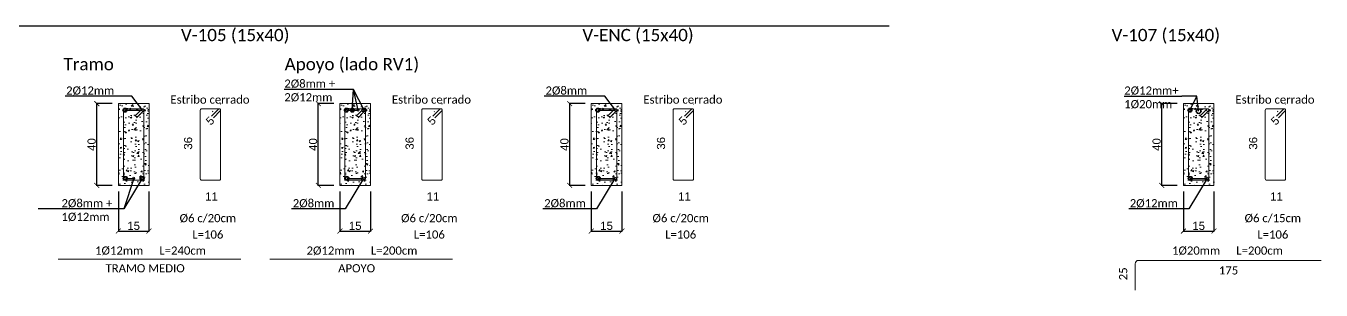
# Model space of a CAD drawing. Header units: millimetres. Extents: x 141 to 859, y -33 to 129.
# Drawn here: x 434.48 to 466.23, y 18.94 to 25.4 of the extents above; entities that cross this region are included whole.
import ezdxf
from ezdxf import colors
from ezdxf.entities.mleader import LeaderData, LeaderLine
from ezdxf.enums import TextEntityAlignment as Align
from ezdxf.math import Vec2, Vec3

# ---------------------------------------------------------------- set-up
doc = ezdxf.new("R2010")
doc.units = ezdxf.units.MM
doc.header["$LTSCALE"] = 0.1
doc.header["$MEASUREMENT"] = 0
doc.header["$PDMODE"] = 3
doc.header["$PDSIZE"] = 0.1
doc.layers.get('DEFPOINTS').update_dxf_attribs({"color": 1})
for name, color, linetype, lineweight in [('ARM_LONGITUDINAL_Ø10', 10, 'Continuous', 9), ('ARM_LONGITUDINAL_Ø12', 10, 'Continuous', 9), ('ARM_TRANSVERSAL_Ø6', 10, 'Continuous', 9), ('CIM_REFEREN', 2, 'Continuous', 0), ('CIM_TXT_ARMADOS', 3, 'Continuous', 0), ('SEC_COTAS_SEC_DIM_VIGA', 1, 'Continuous', 0), ('SEC_REF_TXT_POSICIONES_ARM_ESTRIBOS', 1, 'Continuous', 9), ('SOMBRA', 1, 'Continuous', 0), ('VIG_CARAS', 4, 'Continuous', 9)]:
    doc.layers.add(name, color=color, linetype=linetype, lineweight=lineweight)
doc.layers.add('COTAS-HECTOR', color=2, linetype='Continuous')
doc.styles.add('Arial20', font='arial.ttf', dxfattribs={"height": 0.2})
doc.styles.add('CYPETXT', font='calibri.ttf', dxfattribs={"height": 0.2})
doc.dimstyles.new('COTA-1-100', dxfattribs={"dimtxt": 0.2, "dimasz": 0.12, "dimexe": 0.012, "dimexo": 0.15, "dimgap": 0.025, "dimtad": 1, "dimzin": 0, "dimdsep": 46, "dimtxsty": 'Arial20', "dimblk1": 'ARCHTICK', "dimblk2": 'ARCHTICK', "dimsah": 1, "dimcen": 0.09, "dimclrd": 256, "dimclre": 256, "dimclrt": 256, "dimazin": 0, "dimtfac": 1, "dimtofl": 0, "dimtmove": 2, "dimatfit": 3, "dimldrblk": 'ARCHTICK', "dimfxl": 1, "dimtolj": 1, "dimtzin": 0, "dimarcsym": 0})

# ---------------------------------------------------------------- blocks, each defined once
blk = doc.blocks.new('_Origin')
at = {"color": 0, "linetype": 'ByBlock', "lineweight": -2}
blk.add_line((0, 0), (-1, 0), dxfattribs=at)
blk.add_circle((0, 0), 0.5, dxfattribs=at)
blk = doc.blocks.new('_ARCHTICK')
at = {"color": 0, "linetype": 'ByBlock', "const_width": 0.15}
blk.add_lwpolyline([(-0.5, -0.5), (0.5, 0.5)], dxfattribs=at)
blk = doc.blocks.new('*D262')
at = {"layer": 'DEFPOINTS', "color": 0, "transparency": 16777216}
for p in [(436.217, 23.496), (436.746, 23.496), (436.746, 21.496)]:
    blk.add_point(p, dxfattribs=at)
at = {"layer": 'SEC_COTAS_SEC_DIM_VIGA', "lineweight": -2, "transparency": 16777216}
for p, q in [((436.596, 23.496), (436.205, 23.496)), ((436.217, 21.496), (436.217, 23.496)), ((436.596, 21.496), (436.205, 21.496))]:
    blk.add_line(p, q, dxfattribs=at)
at = {"layer": 'SEC_COTAS_SEC_DIM_VIGA', "lineweight": -2, "transparency": 16777216, "xscale": 0.12, "yscale": 0.12, "zscale": 0.12}
for p, rotation in [((436.217, 23.496), 90), ((436.217, 21.496), 270)]:
    blk.add_blockref('_ARCHTICK', p, dxfattribs=dict(at, rotation=rotation))
at = {"layer": 'SEC_COTAS_SEC_DIM_VIGA', "transparency": 16777216, "insert": (436.09, 22.496), "char_height": 0.2, "attachment_point": 5, "rotation": 90, "style": 'Arial20'}
blk.add_mtext('\\A1;40', dxfattribs=at)
blk = doc.blocks.new('*D261')
at = {"layer": 'DEFPOINTS', "color": 0, "transparency": 16777216}
for p in [(436.746, 21.496), (437.496, 21.496), (437.496, 20.378)]:
    blk.add_point(p, dxfattribs=at)
at = {"layer": 'SEC_COTAS_SEC_DIM_VIGA', "lineweight": -2, "transparency": 16777216}
for p, q in [((436.746, 21.346), (436.746, 20.366)), ((437.496, 21.346), (437.496, 20.366)), ((436.746, 20.378), (437.496, 20.378))]:
    blk.add_line(p, q, dxfattribs=at)
at = {"layer": 'SEC_COTAS_SEC_DIM_VIGA', "lineweight": -2, "transparency": 16777216, "xscale": 0.12, "yscale": 0.12, "zscale": 0.12, "rotation": 180}
blk.add_blockref('_ARCHTICK', (436.746, 20.378), dxfattribs=at)
at = {"layer": 'SEC_COTAS_SEC_DIM_VIGA', "lineweight": -2, "transparency": 16777216, "xscale": 0.12, "yscale": 0.12, "zscale": 0.12}
blk.add_blockref('_ARCHTICK', (437.496, 20.378), dxfattribs=at)
at = {"layer": 'SEC_COTAS_SEC_DIM_VIGA', "transparency": 16777216, "insert": (437.121, 20.505), "char_height": 0.2, "attachment_point": 5, "style": 'Arial20'}
blk.add_mtext('\\A1;15', dxfattribs=at)
blk = doc.blocks.new('*D263')
at = {"layer": 'DEFPOINTS', "color": 0, "transparency": 16777216}
for p in [(438.353, 22.871), (438.735, 22.871), (438.735, 21.621)]:
    blk.add_point(p, dxfattribs=at)
at = {"layer": 'SEC_COTAS_SEC_DIM_VIGA', "transparency": 16777216, "insert": (438.456, 22.526), "char_height": 0.2, "attachment_point": 5, "rotation": 90, "style": 'Arial20'}
blk.add_mtext('\\A1;36', dxfattribs=at)
blk = doc.blocks.new('_None')
blk = doc.blocks.new('*D264')
at = {"layer": 'DEFPOINTS', "color": 0, "transparency": 16777216}
for p in [(438.652, 21.793), (439.407, 21.793), (439.407, 21.098)]:
    blk.add_point(p, dxfattribs=at)
at = {"layer": 'SEC_COTAS_SEC_DIM_VIGA', "transparency": 16777216, "insert": (439.029, 21.224), "char_height": 0.2, "attachment_point": 5, "style": 'Arial20'}
blk.add_mtext('\\A1;11', dxfattribs=at)
blk = doc.blocks.new('1')
at = {"layer": 'ARM_TRANSVERSAL_Ø6'}
for p, q in [((436.284, 23.781), (436.281, 23.769)), ((436.281, 23.769), (436.281, 22.083)), ((436.291, 23.791), (436.284, 23.781)), ((436.301, 23.798), (436.291, 23.791)), ((436.313, 23.801), (436.301, 23.798)), ((436.745, 23.801), (436.313, 23.801)), ((436.727, 23.791), (436.557, 23.621)), ((436.602, 23.576), (436.772, 23.746)), ((436.732, 23.795), (436.727, 23.791)), ((436.737, 23.798), (436.732, 23.795)), ((436.743, 23.8), (436.737, 23.798)), ((436.749, 23.801), (436.743, 23.8)), ((436.756, 23.8), (436.749, 23.801)), ((436.756, 23.8), (436.749, 23.801)), ((436.762, 23.798), (436.756, 23.8)), ((436.762, 23.798), (436.756, 23.8)), ((436.767, 23.795), (436.762, 23.798)), ((436.767, 23.795), (436.762, 23.798)), ((436.772, 23.791), (436.767, 23.795)), ((436.772, 23.791), (436.767, 23.795)), ((436.776, 23.786), (436.772, 23.791)), ((436.776, 23.786), (436.772, 23.791)), ((436.772, 23.746), (436.776, 23.751)), ((436.779, 23.781), (436.776, 23.786)), ((436.779, 23.781), (436.776, 23.786)), ((436.776, 23.751), (436.779, 23.756)), ((436.781, 23.775), (436.779, 23.781)), ((436.781, 23.775), (436.779, 23.781)), ((436.779, 23.756), (436.781, 23.762)), ((436.781, 23.769), (436.781, 23.775)), ((436.781, 23.762), (436.781, 23.769)), ((436.781, 22.083), (436.781, 23.769)), ((436.281, 22.083), (436.284, 22.07)), ((436.284, 22.07), (436.291, 22.06)), ((436.291, 22.06), (436.301, 22.053)), ((436.301, 22.053), (436.313, 22.051)), ((436.313, 22.051), (436.749, 22.051)), ((436.749, 22.051), (436.762, 22.053)), ((436.762, 22.053), (436.772, 22.06)), ((436.772, 22.06), (436.779, 22.07)), ((436.779, 22.07), (436.781, 22.083))]:
    blk.add_line(p, q, dxfattribs=at)
blk = doc.blocks.new('*D260')
at = {"layer": 'DEFPOINTS', "color": 0, "transparency": 16777216}
for p in [(439.172, 23.185), (439.257, 23.485), (439.366, 23.373)]:
    blk.add_point(p, dxfattribs=at)
at = {"layer": 'SEC_COTAS_SEC_DIM_VIGA', "lineweight": -2, "transparency": 16777216}
for p, q in [((439.068, 23.292), (439.055, 23.305)), ((439.262, 23.48), (439.249, 23.493))]:
    blk.add_line(p, q, dxfattribs=at)
at = {"layer": 'SEC_COTAS_SEC_DIM_VIGA', "transparency": 16777216, "insert": (438.995, 23.077), "char_height": 0.2, "attachment_point": 5, "rotation": 44.1312, "style": 'Arial20'}
blk.add_mtext('\\A1;5', dxfattribs=at)
blk = doc.blocks.new('*D265')
at = {"layer": 'DEFPOINTS', "color": 0, "transparency": 16777216}
for p in [(462.324, 23.496), (462.854, 23.496), (462.854, 21.496)]:
    blk.add_point(p, dxfattribs=at)
at = {"layer": 'SEC_COTAS_SEC_DIM_VIGA', "lineweight": -2, "transparency": 16777216}
for p, q in [((462.704, 23.496), (462.312, 23.496)), ((462.324, 21.496), (462.324, 23.496)), ((462.704, 21.496), (462.312, 21.496))]:
    blk.add_line(p, q, dxfattribs=at)
at = {"layer": 'SEC_COTAS_SEC_DIM_VIGA', "lineweight": -2, "transparency": 16777216, "xscale": 0.12, "yscale": 0.12, "zscale": 0.12}
for p, rotation in [((462.324, 23.496), 90), ((462.324, 21.496), 270)]:
    blk.add_blockref('_ARCHTICK', p, dxfattribs=dict(at, rotation=rotation))
at = {"layer": 'SEC_COTAS_SEC_DIM_VIGA', "transparency": 16777216, "insert": (462.197, 22.496), "char_height": 0.2, "attachment_point": 5, "rotation": 90, "style": 'Arial20'}
blk.add_mtext('\\A1;40', dxfattribs=at)
blk = doc.blocks.new('*D266')
at = {"layer": 'DEFPOINTS', "color": 0, "transparency": 16777216}
for p in [(462.854, 21.496), (463.604, 21.496), (463.604, 20.378)]:
    blk.add_point(p, dxfattribs=at)
at = {"layer": 'SEC_COTAS_SEC_DIM_VIGA', "lineweight": -2, "transparency": 16777216}
for p, q in [((462.854, 21.346), (462.854, 20.366)), ((463.604, 21.346), (463.604, 20.366)), ((462.854, 20.378), (463.604, 20.378))]:
    blk.add_line(p, q, dxfattribs=at)
at = {"layer": 'SEC_COTAS_SEC_DIM_VIGA', "lineweight": -2, "transparency": 16777216, "xscale": 0.12, "yscale": 0.12, "zscale": 0.12, "rotation": 180}
blk.add_blockref('_ARCHTICK', (462.854, 20.378), dxfattribs=at)
at = {"layer": 'SEC_COTAS_SEC_DIM_VIGA', "lineweight": -2, "transparency": 16777216, "xscale": 0.12, "yscale": 0.12, "zscale": 0.12}
blk.add_blockref('_ARCHTICK', (463.604, 20.378), dxfattribs=at)
at = {"layer": 'SEC_COTAS_SEC_DIM_VIGA', "transparency": 16777216, "insert": (463.229, 20.505), "char_height": 0.2, "attachment_point": 5, "style": 'Arial20'}
blk.add_mtext('\\A1;15', dxfattribs=at)
blk = doc.blocks.new('*D267')
at = {"layer": 'DEFPOINTS', "color": 0, "transparency": 16777216}
for p in [(464.46, 22.871), (464.842, 22.871), (464.842, 21.621)]:
    blk.add_point(p, dxfattribs=at)
at = {"layer": 'SEC_COTAS_SEC_DIM_VIGA', "transparency": 16777216, "insert": (464.564, 22.526), "char_height": 0.2, "attachment_point": 5, "rotation": 90, "style": 'Arial20'}
blk.add_mtext('\\A1;36', dxfattribs=at)
blk = doc.blocks.new('*D268')
at = {"layer": 'DEFPOINTS', "color": 0, "transparency": 16777216}
for p in [(464.759, 21.793), (465.514, 21.793), (465.514, 21.098)]:
    blk.add_point(p, dxfattribs=at)
at = {"layer": 'SEC_COTAS_SEC_DIM_VIGA', "transparency": 16777216, "insert": (465.137, 21.224), "char_height": 0.2, "attachment_point": 5, "style": 'Arial20'}
blk.add_mtext('\\A1;11', dxfattribs=at)
blk = doc.blocks.new('*D269')
at = {"layer": 'DEFPOINTS', "color": 0, "transparency": 16777216}
for p in [(465.28, 23.185), (465.365, 23.485), (465.473, 23.373)]:
    blk.add_point(p, dxfattribs=at)
at = {"layer": 'SEC_COTAS_SEC_DIM_VIGA', "lineweight": -2, "transparency": 16777216}
for p, q in [((465.175, 23.292), (465.163, 23.305)), ((465.369, 23.48), (465.356, 23.493))]:
    blk.add_line(p, q, dxfattribs=at)
at = {"layer": 'SEC_COTAS_SEC_DIM_VIGA', "transparency": 16777216, "insert": (465.103, 23.077), "char_height": 0.2, "attachment_point": 5, "rotation": 44.1312, "style": 'Arial20'}
blk.add_mtext('\\A1;5', dxfattribs=at)
blk = doc.blocks.new('*D382')
at = {"layer": 'DEFPOINTS', "color": 0, "transparency": 16777216}
for p in [(442.176, 21.496), (442.926, 21.496), (442.926, 20.378)]:
    blk.add_point(p, dxfattribs=at)
at = {"layer": 'SEC_COTAS_SEC_DIM_VIGA', "lineweight": -2, "transparency": 16777216}
for p, q in [((442.176, 21.346), (442.176, 20.366)), ((442.926, 21.346), (442.926, 20.366)), ((442.176, 20.378), (442.926, 20.378))]:
    blk.add_line(p, q, dxfattribs=at)
at = {"layer": 'SEC_COTAS_SEC_DIM_VIGA', "lineweight": -2, "transparency": 16777216, "xscale": 0.12, "yscale": 0.12, "zscale": 0.12, "rotation": 180}
blk.add_blockref('_ARCHTICK', (442.176, 20.378), dxfattribs=at)
at = {"layer": 'SEC_COTAS_SEC_DIM_VIGA', "lineweight": -2, "transparency": 16777216, "xscale": 0.12, "yscale": 0.12, "zscale": 0.12}
blk.add_blockref('_ARCHTICK', (442.926, 20.378), dxfattribs=at)
at = {"layer": 'SEC_COTAS_SEC_DIM_VIGA', "transparency": 16777216, "insert": (442.551, 20.505), "char_height": 0.2, "attachment_point": 5, "style": 'Arial20'}
blk.add_mtext('\\A1;15', dxfattribs=at)
blk = doc.blocks.new('*D383')
at = {"layer": 'DEFPOINTS', "color": 0, "transparency": 16777216}
for p in [(441.646, 23.496), (442.176, 23.496), (442.176, 21.496)]:
    blk.add_point(p, dxfattribs=at)
at = {"layer": 'SEC_COTAS_SEC_DIM_VIGA', "lineweight": -2, "transparency": 16777216}
for p, q in [((442.026, 23.496), (441.634, 23.496)), ((441.646, 21.496), (441.646, 23.496)), ((442.026, 21.496), (441.634, 21.496))]:
    blk.add_line(p, q, dxfattribs=at)
at = {"layer": 'SEC_COTAS_SEC_DIM_VIGA', "lineweight": -2, "transparency": 16777216, "xscale": 0.12, "yscale": 0.12, "zscale": 0.12}
for p, rotation in [((441.646, 23.496), 90), ((441.646, 21.496), 270)]:
    blk.add_blockref('_ARCHTICK', p, dxfattribs=dict(at, rotation=rotation))
at = {"layer": 'SEC_COTAS_SEC_DIM_VIGA', "transparency": 16777216, "insert": (441.519, 22.496), "char_height": 0.2, "attachment_point": 5, "rotation": 90, "style": 'Arial20'}
blk.add_mtext('\\A1;40', dxfattribs=at)
blk = doc.blocks.new('*D384')
at = {"layer": 'DEFPOINTS', "color": 0, "transparency": 16777216}
for p in [(443.782, 22.871), (444.164, 22.871), (444.164, 21.621)]:
    blk.add_point(p, dxfattribs=at)
at = {"layer": 'SEC_COTAS_SEC_DIM_VIGA', "transparency": 16777216, "insert": (443.886, 22.526), "char_height": 0.2, "attachment_point": 5, "rotation": 90, "style": 'Arial20'}
blk.add_mtext('\\A1;36', dxfattribs=at)
blk = doc.blocks.new('*D385')
at = {"layer": 'DEFPOINTS', "color": 0, "transparency": 16777216}
for p in [(444.081, 21.793), (444.836, 21.793), (444.836, 21.098)]:
    blk.add_point(p, dxfattribs=at)
at = {"layer": 'SEC_COTAS_SEC_DIM_VIGA', "transparency": 16777216, "insert": (444.459, 21.224), "char_height": 0.2, "attachment_point": 5, "style": 'Arial20'}
blk.add_mtext('\\A1;11', dxfattribs=at)
blk = doc.blocks.new('*D386')
at = {"layer": 'DEFPOINTS', "color": 0, "transparency": 16777216}
for p in [(444.601, 23.185), (444.687, 23.485), (444.795, 23.373)]:
    blk.add_point(p, dxfattribs=at)
at = {"layer": 'SEC_COTAS_SEC_DIM_VIGA', "lineweight": -2, "transparency": 16777216}
for p, q in [((444.497, 23.292), (444.484, 23.305)), ((444.691, 23.48), (444.678, 23.493))]:
    blk.add_line(p, q, dxfattribs=at)
at = {"layer": 'SEC_COTAS_SEC_DIM_VIGA', "transparency": 16777216, "insert": (444.425, 23.077), "char_height": 0.2, "attachment_point": 5, "rotation": 44.1312, "style": 'Arial20'}
blk.add_mtext('\\A1;5', dxfattribs=at)
blk = doc.blocks.new('*D437')
at = {"layer": 'DEFPOINTS', "color": 0, "transparency": 16777216}
for p in [(447.809, 23.496), (448.339, 23.496), (448.339, 21.496)]:
    blk.add_point(p, dxfattribs=at)
at = {"layer": 'SEC_COTAS_SEC_DIM_VIGA', "lineweight": -2, "transparency": 16777216}
for p, q in [((448.189, 23.496), (447.797, 23.496)), ((447.809, 21.496), (447.809, 23.496)), ((448.189, 21.496), (447.797, 21.496))]:
    blk.add_line(p, q, dxfattribs=at)
at = {"layer": 'SEC_COTAS_SEC_DIM_VIGA', "lineweight": -2, "transparency": 16777216, "xscale": 0.12, "yscale": 0.12, "zscale": 0.12}
for p, rotation in [((447.809, 23.496), 90), ((447.809, 21.496), 270)]:
    blk.add_blockref('_ARCHTICK', p, dxfattribs=dict(at, rotation=rotation))
at = {"layer": 'SEC_COTAS_SEC_DIM_VIGA', "transparency": 16777216, "insert": (447.682, 22.496), "char_height": 0.2, "attachment_point": 5, "rotation": 90, "style": 'Arial20'}
blk.add_mtext('\\A1;40', dxfattribs=at)
blk = doc.blocks.new('*D438')
at = {"layer": 'DEFPOINTS', "color": 0, "transparency": 16777216}
for p in [(448.339, 21.496), (449.089, 21.496), (449.089, 20.378)]:
    blk.add_point(p, dxfattribs=at)
at = {"layer": 'SEC_COTAS_SEC_DIM_VIGA', "lineweight": -2, "transparency": 16777216}
for p, q in [((448.339, 21.346), (448.339, 20.366)), ((449.089, 21.346), (449.089, 20.366)), ((448.339, 20.378), (449.089, 20.378))]:
    blk.add_line(p, q, dxfattribs=at)
at = {"layer": 'SEC_COTAS_SEC_DIM_VIGA', "lineweight": -2, "transparency": 16777216, "xscale": 0.12, "yscale": 0.12, "zscale": 0.12, "rotation": 180}
blk.add_blockref('_ARCHTICK', (448.339, 20.378), dxfattribs=at)
at = {"layer": 'SEC_COTAS_SEC_DIM_VIGA', "lineweight": -2, "transparency": 16777216, "xscale": 0.12, "yscale": 0.12, "zscale": 0.12}
blk.add_blockref('_ARCHTICK', (449.089, 20.378), dxfattribs=at)
at = {"layer": 'SEC_COTAS_SEC_DIM_VIGA', "transparency": 16777216, "insert": (448.714, 20.505), "char_height": 0.2, "attachment_point": 5, "style": 'Arial20'}
blk.add_mtext('\\A1;15', dxfattribs=at)
blk = doc.blocks.new('*D439')
at = {"layer": 'DEFPOINTS', "color": 0, "transparency": 16777216}
for p in [(449.945, 22.871), (450.327, 22.871), (450.327, 21.621)]:
    blk.add_point(p, dxfattribs=at)
at = {"layer": 'SEC_COTAS_SEC_DIM_VIGA', "transparency": 16777216, "insert": (450.049, 22.526), "char_height": 0.2, "attachment_point": 5, "rotation": 90, "style": 'Arial20'}
blk.add_mtext('\\A1;36', dxfattribs=at)
blk = doc.blocks.new('*D440')
at = {"layer": 'DEFPOINTS', "color": 0, "transparency": 16777216}
for p in [(450.244, 21.793), (450.999, 21.793), (450.999, 21.098)]:
    blk.add_point(p, dxfattribs=at)
at = {"layer": 'SEC_COTAS_SEC_DIM_VIGA', "transparency": 16777216, "insert": (450.622, 21.224), "char_height": 0.2, "attachment_point": 5, "style": 'Arial20'}
blk.add_mtext('\\A1;11', dxfattribs=at)
blk = doc.blocks.new('*D441')
at = {"layer": 'DEFPOINTS', "color": 0, "transparency": 16777216}
for p in [(450.764, 23.185), (450.85, 23.485), (450.958, 23.373)]:
    blk.add_point(p, dxfattribs=at)
at = {"layer": 'SEC_COTAS_SEC_DIM_VIGA', "lineweight": -2, "transparency": 16777216}
for p, q in [((450.66, 23.292), (450.648, 23.305)), ((450.854, 23.48), (450.841, 23.493))]:
    blk.add_line(p, q, dxfattribs=at)
at = {"layer": 'SEC_COTAS_SEC_DIM_VIGA', "transparency": 16777216, "insert": (450.588, 23.077), "char_height": 0.2, "attachment_point": 5, "rotation": 44.1312, "style": 'Arial20'}
blk.add_mtext('\\A1;5', dxfattribs=at)

msp = doc.modelspace()

# ---------------------------------------------------------------- hatches: boundary and pattern name
at = {"layer": 'SOMBRA'}
h = msp.add_hatch(dxfattribs=at)
h.set_pattern_fill('AR-CONC', color=256, scale=0.002)
h.set_pattern_definition([(50, (256.98357, -57.89123), (0.36436934, -0.03187817), [0.0381, -0.4191]), (355, (256.98357, -57.89123), (-0.07048684, 0.3821137), [0.03048, -0.3352812]), (100.45144, (257.01394, -57.8939), (0.2938825, 0.3502355), [0.03238, -0.3561805]), (46.1842, (256.98357, -57.78963), (0.5421581, -0.0840847), [0.05715, -0.62865]), (96.63556, (257.02875, -57.79664), (0.4748083, 0.4948522), [0.04857, -0.5342712]), (351.18415, (256.98357, -57.78963), (0.4748083, 0.4948522), [0.04572, -0.5029195]), (21, (257.03437, -57.81503), (0.3032288, -0.2045304), [0.0381, -0.4191]), (326, (257.03437, -57.81503), (0.12360406, 0.3683759), [0.03048, -0.33528]), (71.45144, (257.05964, -57.83207), (0.42683284, 0.16384554), [0.03238, -0.3561799]), (37.5, (256.98357, -57.89123), (0.00617721, 0.16911008), [0, -0.331216, 0, -0.34036, 0, -0.33655]), (7.5, (256.98357, -57.89123), (0.13363933, 0.20036115), [0, -0.194056, 0, -0.323596, 0, -0.12827]), (327.5, (256.87029, -57.89123), (0.27118119, -0.01145749), [0, -0.127, 0, -0.39624, 0, -0.52578]), (317.5, (256.81949, -57.89123), (0.29625836, 0.05085298), [0, -0.1651, 0, -0.263144, 0, -0.37338])])
h.paths.add_polyline_path([(437.4965, 23.496), (436.7465, 23.496), (436.7465, 21.496), (437.4965, 21.496)])
edge = h.paths.add_edge_path(flags=16)
edge.add_arc((436.7785, 22.8384), 0.025, 0, 360)
edge = h.paths.add_edge_path(flags=16)
edge.add_arc((437.4645, 22.8384), 0.025, 0, 360)
edge = h.paths.add_edge_path(flags=16)
edge.add_arc((436.7914, 21.6665), 0.03, 0, 360)
edge = h.paths.add_edge_path(flags=16)
edge.add_arc((437.4516, 21.6665), 0.03, 0, 360)
h = msp.add_hatch(dxfattribs=at)
h.set_pattern_fill('AR-CONC', color=256, scale=0.002)
h.set_pattern_definition([(50, (262.41276, -57.89123), (0.36436934, -0.03187817), [0.0381, -0.4191]), (355, (262.41276, -57.89123), (-0.07048684, 0.3821137), [0.03048, -0.3352812]), (100.45144, (262.44312, -57.8939), (0.2938825, 0.3502355), [0.03238, -0.3561805]), (46.1842, (262.41276, -57.78963), (0.5421581, -0.0840847), [0.05715, -0.62865]), (96.63556, (262.45794, -57.79664), (0.4748083, 0.4948522), [0.04857, -0.5342712]), (351.18415, (262.41276, -57.78963), (0.4748083, 0.4948522), [0.04572, -0.5029195]), (21, (262.46356, -57.81503), (0.3032288, -0.2045304), [0.0381, -0.4191]), (326, (262.46356, -57.81503), (0.12360406, 0.3683759), [0.03048, -0.33528]), (71.45144, (262.48882, -57.83207), (0.42683284, 0.16384554), [0.03238, -0.3561799]), (37.5, (262.41276, -57.89123), (0.00617721, 0.16911008), [0, -0.331216, 0, -0.34036, 0, -0.33655]), (7.5, (262.41276, -57.89123), (0.13363933, 0.20036115), [0, -0.194056, 0, -0.323596, 0, -0.12827]), (327.5, (262.29947, -57.89123), (0.27118119, -0.01145749), [0, -0.127, 0, -0.39624, 0, -0.52578]), (317.5, (262.24867, -57.89123), (0.29625836, 0.05085298), [0, -0.1651, 0, -0.263144, 0, -0.37338])])
h.paths.add_polyline_path([(442.9257, 23.496), (442.1757, 23.496), (442.1757, 21.496), (442.9257, 21.496)])
edge = h.paths.add_edge_path(flags=16)
edge.add_arc((442.2077, 22.8384), 0.025, 0, 360)
edge = h.paths.add_edge_path(flags=16)
edge.add_arc((442.8936, 22.8384), 0.025, 0, 360)
edge = h.paths.add_edge_path(flags=16)
edge.add_arc((442.2206, 21.6665), 0.03, 0, 360)
edge = h.paths.add_edge_path(flags=16)
edge.add_arc((442.8808, 21.6665), 0.03, 0, 360)
h = msp.add_hatch(dxfattribs=at)
h.set_pattern_fill('AR-CONC', color=256, scale=0.002)
h.set_pattern_definition([(50, (268.57576, -57.89123), (0.36436934, -0.03187817), [0.0381, -0.4191]), (355, (268.57576, -57.89123), (-0.07048684, 0.3821137), [0.03048, -0.3352812]), (100.45144, (268.60613, -57.8939), (0.2938825, 0.3502355), [0.03238, -0.3561805]), (46.1842, (268.57576, -57.78963), (0.5421581, -0.0840847), [0.05715, -0.62865]), (96.63556, (268.62094, -57.79664), (0.4748083, 0.4948522), [0.04857, -0.5342712]), (351.18415, (268.57576, -57.78963), (0.4748083, 0.4948522), [0.04572, -0.5029195]), (21, (268.62656, -57.81503), (0.3032288, -0.2045304), [0.0381, -0.4191]), (326, (268.62656, -57.81503), (0.12360406, 0.3683759), [0.03048, -0.33528]), (71.45144, (268.65183, -57.83207), (0.42683284, 0.16384554), [0.03238, -0.3561799]), (37.5, (268.57576, -57.89123), (0.00617721, 0.16911008), [0, -0.331216, 0, -0.34036, 0, -0.33655]), (7.5, (268.57576, -57.89123), (0.13363933, 0.20036115), [0, -0.194056, 0, -0.323596, 0, -0.12827]), (327.5, (268.46248, -57.89123), (0.27118119, -0.01145749), [0, -0.127, 0, -0.39624, 0, -0.52578]), (317.5, (268.41168, -57.89123), (0.29625836, 0.05085298), [0, -0.1651, 0, -0.263144, 0, -0.37338])])
h.paths.add_polyline_path([(449.0887, 23.496), (448.3387, 23.496), (448.3387, 21.496), (449.0887, 21.496)])
edge = h.paths.add_edge_path(flags=16)
edge.add_arc((448.3707, 22.8384), 0.025, 0, 360)
edge = h.paths.add_edge_path(flags=16)
edge.add_arc((449.0567, 22.8384), 0.025, 0, 360)
edge = h.paths.add_edge_path(flags=16)
edge.add_arc((448.3836, 21.6665), 0.03, 0, 360)
edge = h.paths.add_edge_path(flags=16)
edge.add_arc((449.0438, 21.6665), 0.03, 0, 360)
h = msp.add_hatch(dxfattribs=at)
h.set_pattern_fill('AR-CONC', color=256, scale=0.002)
h.set_pattern_definition([(50, (283.09082, -57.89123), (0.36436934, -0.03187817), [0.0381, -0.4191]), (355, (283.09082, -57.89123), (-0.07048684, 0.3821137), [0.03048, -0.3352812]), (100.45144, (283.1212, -57.8939), (0.2938825, 0.3502355), [0.03238, -0.3561805]), (46.1842, (283.09082, -57.78963), (0.5421581, -0.0840847), [0.05715, -0.62865]), (96.63556, (283.136, -57.79664), (0.4748083, 0.4948522), [0.04857, -0.5342712]), (351.18415, (283.0908, -57.78963), (0.4748083, 0.4948522), [0.04572, -0.5029195]), (21, (283.14162, -57.81503), (0.3032288, -0.2045304), [0.0381, -0.4191]), (326, (283.14162, -57.81503), (0.12360406, 0.3683759), [0.03048, -0.33528]), (71.45144, (283.1669, -57.83207), (0.42683284, 0.16384554), [0.03238, -0.3561799]), (37.5, (283.09082, -57.89123), (0.00617721, 0.16911008), [0, -0.331216, 0, -0.34036, 0, -0.33655]), (7.5, (283.09082, -57.89123), (0.13363933, 0.20036115), [0, -0.194056, 0, -0.323596, 0, -0.12827]), (327.5, (282.97754, -57.89123), (0.27118119, -0.01145749), [0, -0.127, 0, -0.39624, 0, -0.52578]), (317.5, (282.92674, -57.89123), (0.29625836, 0.05085298), [0, -0.1651, 0, -0.263144, 0, -0.37338])])
h.paths.add_polyline_path([(463.6038, 23.496), (462.8538, 23.496), (462.8538, 21.496), (463.6038, 21.496)])
edge = h.paths.add_edge_path(flags=16)
edge.add_arc((462.8858, 22.8384), 0.025, 0, 360)
edge = h.paths.add_edge_path(flags=16)
edge.add_arc((463.5717, 22.8384), 0.025, 0, 360)
edge = h.paths.add_edge_path(flags=16)
edge.add_arc((462.8986, 21.6665), 0.03, 0, 360)
edge = h.paths.add_edge_path(flags=16)
edge.add_arc((463.5589, 21.6665), 0.03, 0, 360)

# ---------------------------------------------------------------- linework, layer by layer
msp.add_line((415.2711, 25.3971), (455.6387, 25.3971))
at = {"layer": 'ARM_LONGITUDINAL_Ø10'}
for p, q in [((435.2736, 19.6912), (439.749, 19.6912)), ((440.4582, 19.6912), (444.9336, 19.6912))]:
    msp.add_line(p, q, dxfattribs=at)
msp.add_lwpolyline([(466.2294, 19.6603), (461.754, 19.6603, 0.4142136), (461.674, 19.5803), (461.674, 18.9353)], format="xyb", dxfattribs=at)
for centre, radius in [((436.9066, 23.3358), 0.03), ((437.3395, 23.3384), 0.03), ((442.4788, 23.3367), 0.03), ((442.6218, 23.3384), 0.03), ((448.4988, 23.3358), 0.03), ((448.9317, 23.3384), 0.03), ((463.0139, 23.3358), 0.03), ((463.2266, 23.3116), 0.05), ((463.4467, 23.3384), 0.03)]:
    msp.add_circle(centre, radius, dxfattribs=at)
at = {"layer": 'ARM_LONGITUDINAL_Ø12'}
for centre, radius in [((442.3358, 23.3358), 0.02), ((442.7686, 23.3384), 0.02), ((436.9164, 21.6665), 0.03), ((437.1215, 21.6665), 0.03), ((437.3268, 21.6665), 0.03), ((442.3456, 21.6665), 0.03), ((442.7559, 21.6665), 0.03), ((448.5086, 21.6665), 0.03), ((448.919, 21.6665), 0.03), ((463.0236, 21.6665), 0.03), ((463.434, 21.6665), 0.03)]:
    msp.add_circle(centre, radius, dxfattribs=at)
at = {"layer": 'ARM_TRANSVERSAL_Ø6'}
for p, q in [((437.4965, 22.839), (437.4959, 22.8452)), ((442.9257, 22.839), (442.9251, 22.8452)), ((449.0887, 22.839), (449.0881, 22.8452)), ((463.6038, 22.839), (463.6031, 22.8452))]:
    msp.add_line(p, q, dxfattribs=at)
at = {"layer": 'COTAS-HECTOR', "color": 1, "linetype": 'ByBlock', "lineweight": -2}
for p, q in [((463.1866, 23.6775), (462.8134, 23.6775)), ((463.2266, 23.3116), (463.2158, 23.411))]:
    msp.add_line(p, q, dxfattribs=at)
for points in [[(442.4788, 23.3367), (442.5085, 23.846)], [(442.7686, 23.3384), (442.5085, 23.846)], [(461.4032, 23.6775), (462.8134, 23.6775)], [(463.059, 23.4251), (463.1866, 23.6775)], [(463.2158, 23.411), (463.1866, 23.6775)], [(437.3268, 21.6665), (436.8774, 20.92)]]:
    msp.add_lwpolyline(points, dxfattribs=at)
for centre, radius in [((442.4788, 23.3367), 0.05), ((442.7686, 23.3384), 0.05), ((463.2266, 23.3116), 0.06), ((437.3268, 21.6665), 0.05)]:
    msp.add_circle(centre, radius, dxfattribs=at)
at = {"layer": 'VIG_CARAS'}
for points in [[(436.7465, 23.496), (437.4965, 23.496), (437.4965, 21.496), (436.7465, 21.496)], [(442.1757, 23.496), (442.9257, 23.496), (442.9257, 21.496), (442.1757, 21.496)], [(448.3387, 23.496), (449.0887, 23.496), (449.0887, 21.496), (448.3387, 21.496)], [(462.8538, 23.496), (463.6038, 23.496), (463.6038, 21.496), (462.8538, 21.496)]]:
    msp.add_lwpolyline(points, close=True, dxfattribs=at)

# ---------------------------------------------------------------- block references
for p in [(0.5902, -0.4296), (2.4722, -0.4296), (6.0193, -0.4296), (7.9014, -0.4296), (12.1823, -0.4296), (14.0644, -0.4296), (26.6974, -0.4296), (28.5794, -0.4296)]:
    msp.add_blockref('1', p)
at = {"layer": 'COTAS-HECTOR', "color": 1, "lineweight": -2, "xscale": 0.1, "yscale": 0.1, "zscale": 0.1, "rotation": 243.1844366825218}
msp.add_blockref('_Origin', (463.0139, 23.3358), dxfattribs=at)

# ---------------------------------------------------------------- texts
at = {"layer": 'CIM_REFEREN', "style": 'CYPETXT'}
for s, p in [('V-105 (15x40)', (438.2796, 25.0248)), ('V-ENC (15x40)', (448.1203, 25.0248)), ('V-107 (15x40)', (461.0929, 25.0248)), ('Tramo', (435.3999, 24.3135)), ('Apoyo (lado RV1)', (440.8227, 24.3135))]:
    msp.add_text(s, height=0.3, dxfattribs=at).set_placement(p)
at = {"layer": 'CIM_TXT_ARMADOS', "style": 'CYPETXT'}
for p in [(438.9921, 23.4959), (444.4213, 23.4959), (450.5843, 23.4959), (465.0993, 23.4959)]:
    msp.add_text('Estribo cerrado', height=0.2, dxfattribs=at).set_placement(p, align=Align.CENTER)
at = {"layer": 'COTAS-HECTOR', "insert": (461.4032, 23.9175), "char_height": 0.2, "width": 1.471457, "attachment_point": 1, "style": 'CYPETXT'}
msp.add_mtext('2%%C12mm+ 1%%C20mm', dxfattribs=at)
at = {"layer": 'SEC_REF_TXT_POSICIONES_ARM_ESTRIBOS', "style": 'CYPETXT'}
for s, p in [('%%C6 c/20cm', (438.9389, 20.6952)), ('%%C6 c/20cm', (444.3681, 20.6952)), ('%%C6 c/20cm', (450.5311, 20.6952)), ('%%C6 c/15cm', (465.0462, 20.6952)), ('L=106', (438.9389, 20.2941)), ('L=106', (444.3681, 20.2941)), ('L=106', (450.5311, 20.2941)), ('L=106', (465.0462, 20.2941))]:
    msp.add_text(s, height=0.2, dxfattribs=at).set_placement(p, align=Align.MIDDLE_CENTER)
at = {"layer": 'SEC_REF_TXT_POSICIONES_ARM_ESTRIBOS', "color": 2, "style": 'CYPETXT'}
for s, p in [('1%%C12mm', (436.7637, 19.9012)), ('L=240cm', (438.3209, 19.9012)), ('2%%C12mm', (441.9484, 19.9012)), ('L=200cm', (443.5055, 19.9012)), ('1%%C20mm', (463.1642, 19.9012)), ('L=200cm', (464.7213, 19.9012)), ('TRAMO MEDIO', (437.4015, 19.4676)), ('APOYO', (442.5861, 19.4676)), ('175', (463.9607, 19.4162))]:
    msp.add_text(s, height=0.2, dxfattribs=at).set_placement(p, align=Align.MIDDLE_CENTER)
msp.add_text('25', height=0.2, rotation=90, dxfattribs=at).set_placement((461.3767, 19.332), align=Align.MIDDLE_CENTER)

# ---------------------------------------------------------------- dimensions: what is measured, and where the dimension line sits
at = {"layer": 'SEC_COTAS_SEC_DIM_VIGA'}
for p1, p2, distance, picture, middle in [((436.7465, 21.496), (436.7465, 23.496), 0.5297, '*D262', (436.0897, 22.496)), ((442.1757, 21.496), (442.1757, 23.496), 0.5297, '*D383', (441.5189, 22.496)), ((448.3387, 21.496), (448.3387, 23.496), 0.5297, '*D437', (447.6819, 22.496)), ((462.8538, 21.496), (462.8538, 23.496), 0.5297, '*D265', (462.197, 22.496)), ((436.7465, 21.496), (437.4965, 21.496), -1.1178, '*D261', (437.1215, 20.5053)), ((442.1757, 21.496), (442.9257, 21.496), -1.1178, '*D382', (442.5507, 20.5053)), ((448.3387, 21.496), (449.0887, 21.496), -1.1178, '*D438', (448.7137, 20.5053)), ((462.8538, 21.496), (463.6038, 21.496), -1.1178, '*D266', (463.2288, 20.5053))]:
    dim = msp.add_aligned_dim(p1=p1, p2=p2, distance=distance, dimstyle='COTA-1-100', override={"dimdec": 0, "dimlfac": 20}, dxfattribs=at)
    dim.commit()
    dim.dimension.update_dxf_attribs({"geometry": picture, "text_midpoint": middle})
for base, p1, p2, picture, middle in [((439.2574, 23.4846), (439.1723, 23.1847), (439.366, 23.3727), '*D260', (438.9955, 23.0774)), ((444.6866, 23.4846), (444.6015, 23.1847), (444.7952, 23.3727), '*D386', (444.4247, 23.0774)), ((450.8496, 23.4846), (450.7645, 23.1847), (450.9582, 23.3727), '*D441', (450.5877, 23.0774)), ((465.3647, 23.4846), (465.2795, 23.1847), (465.4733, 23.3727), '*D269', (465.1027, 23.0774))]:
    dim = msp.add_linear_dim(base=base, p1=p1, p2=p2, angle=44.13116, dimstyle='COTA-1-100', override={"dimdec": 0, "dimlfac": 20, "dimblk1": 'None', "dimblk2": 'None', "dimsah": 1, "dimsd1": 1, "dimsd2": 1}, dxfattribs=at)
    dim.commit()
    dim.dimension.update_dxf_attribs({"geometry": picture, "text_midpoint": middle, "dimtype": 161})
for base, p1, p2, picture, middle in [((438.3526, 22.871), (438.7347, 21.621), (438.7347, 22.871), '*D263', (438.4564, 22.5257)), ((443.7818, 22.871), (444.1638, 21.621), (444.1638, 22.871), '*D384', (443.8856, 22.5257)), ((449.9448, 22.871), (450.3268, 21.621), (450.3268, 22.871), '*D439', (450.0486, 22.5257)), ((464.4599, 22.871), (464.8419, 21.621), (464.8419, 22.871), '*D267', (464.5637, 22.5257))]:
    dim = msp.add_linear_dim(base=base, p1=p1, p2=p2, angle=90, text='36', dimstyle='COTA-1-100', override={"dimdec": 0, "dimlfac": 20, "dimblk1": 'None', "dimblk2": 'None', "dimse1": 1, "dimse2": 1, "dimsd1": 1, "dimsd2": 1}, dxfattribs=at)
    dim.commit()
    dim.dimension.update_dxf_attribs({"geometry": picture, "text_midpoint": middle, "dimtype": 161})
for base, p1, p2, picture, middle in [((439.407, 21.0982), (438.6519, 21.7934), (439.407, 21.7934), '*D264', (439.0294, 21.2236)), ((444.8361, 21.0982), (444.0811, 21.7934), (444.8361, 21.7934), '*D385', (444.4586, 21.2236)), ((450.9992, 21.0982), (450.2441, 21.7934), (450.9992, 21.7934), '*D440', (450.6216, 21.2236)), ((465.5142, 21.0982), (464.7592, 21.7934), (465.5142, 21.7934), '*D268', (465.1367, 21.2236))]:
    dim = msp.add_linear_dim(base=base, p1=p1, p2=p2, text='11', dimstyle='COTA-1-100', override={"dimdec": 0, "dimlfac": 20, "dimblk1": 'None', "dimblk2": 'None', "dimsah": 1, "dimse1": 1, "dimse2": 1, "dimsd1": 1, "dimsd2": 1}, dxfattribs=at)
    dim.commit()
    dim.dimension.update_dxf_attribs({"geometry": picture, "text_midpoint": middle})

# ---------------------------------------------------------------- leaders
at = {"layer": 'COTAS-HECTOR'}
ml = msp.add_multileader_mtext('Standard', dxfattribs=at)
ml.set_content('2%%C12mm', color=256, style='CYPETXT')
ml.set_leader_properties(color=1)
ml.set_arrow_properties(name='ORIGIN')
ml.build(insert=Vec2(0, 0))
ml.multileader.update_dxf_attribs({"text_left_attachment_type": 6, "text_right_attachment_type": 6, "dogleg_length": 0.3594, "arrow_head_size": 0.1})
ctx = ml.context
ctx.base_point, ctx.char_height, ctx.arrow_head_size, ctx.landing_gap_size, ctx.plane_origin = Vec3(435.3749, 23.6775), 0.2, 0.1, 0.09, Vec3(439.1777, 24.4584)
ctx.left_attachment, ctx.right_attachment = 6, 6
notes = []
notes.append((ctx, [(1, (1, 1, 0), (437.0794, 23.6775), (-1, 0), 0.3732, [(0, [(436.9066, 23.3358), (437.3395, 23.3384)], 0, [])])]))
ctx.mtext.insert, ctx.mtext.width, ctx.mtext.flow_direction = Vec3(435.4649, 23.9175), 1.471457, 5
ml = msp.add_multileader_mtext('Standard', dxfattribs=at)
ml.set_content('2%%C8mm +\\P2%%C12mm', color=256, style='CYPETXT')
ml.set_leader_properties(color=1)
ml.set_arrow_properties(name='ORIGIN')
ml.build(insert=Vec2(0, 0))
ml.multileader.update_dxf_attribs({"text_left_attachment_type": 6, "text_right_attachment_type": 6, "dogleg_length": 0.3594, "arrow_head_size": 0.1})
ctx = ml.context
ctx.base_point, ctx.char_height, ctx.arrow_head_size, ctx.landing_gap_size, ctx.plane_origin = Vec3(440.7236, 23.846), 0.2, 0.1, 0.09, Vec3(444.6069, 24.4584)
ctx.left_attachment, ctx.right_attachment = 6, 6
notes.append((ctx, [(1, (1, 1, 0), (442.5085, 23.846), (-1, 0), 0.3732, [(0, [(442.3358, 23.3358), (442.6218, 23.3384)], 0, [])])]))
ctx.mtext.insert, ctx.mtext.width, ctx.mtext.flow_direction = Vec3(440.8136, 24.086), 1.471457, 5
ml = msp.add_multileader_mtext('Standard', dxfattribs=at)
ml.set_content('2%%C8mm', color=256, style='CYPETXT')
ml.set_leader_properties(color=1)
ml.set_arrow_properties(name='ORIGIN')
ml.build(insert=Vec2(0, 0))
ml.multileader.update_dxf_attribs({"text_left_attachment_type": 6, "text_right_attachment_type": 6, "dogleg_length": 0.3594, "arrow_head_size": 0.1})
ctx = ml.context
ctx.base_point, ctx.char_height, ctx.arrow_head_size, ctx.landing_gap_size, ctx.plane_origin = Vec3(447.1268, 23.6775), 0.2, 0.1, 0.09, Vec3(450.7699, 24.4584)
ctx.left_attachment, ctx.right_attachment = 6, 6
notes.append((ctx, [(1, (1, 1, 0), (448.6716, 23.6775), (-1, 0), 0.3732, [(0, [(448.4988, 23.3358), (448.9317, 23.3384)], 0, [])])]))
ctx.mtext.insert, ctx.mtext.width, ctx.mtext.flow_direction = Vec3(447.2168, 23.9175), 1.471457, 5
ml = msp.add_multileader_mtext('Standard', dxfattribs=at)
ml.set_content('2%%C8mm + 1%%C12mm', color=256, style='CYPETXT')
ml.set_leader_properties(color=1)
ml.set_arrow_properties(name='ORIGIN')
ml.build(insert=Vec2(0, 0))
ml.multileader.update_dxf_attribs({"text_left_attachment_type": 6, "text_right_attachment_type": 6, "dogleg_length": 0.3594, "arrow_head_size": 0.1})
ctx = ml.context
ctx.base_point, ctx.char_height, ctx.arrow_head_size, ctx.landing_gap_size, ctx.plane_origin = Vec3(435.2613, 20.92), 0.2, 0.1, 0.09, Vec3(439.1906, 23.2865)
ctx.left_attachment, ctx.right_attachment = 6, 6
notes.append((ctx, [(1, (1, 1, 0), (436.8774, 20.92), (-1, 0), 0.2044, [(0, [(436.9164, 21.6665), (437.1215, 21.6665)], 0, [])])]))
ctx.mtext.insert, ctx.mtext.width, ctx.mtext.flow_direction = Vec3(435.3513, 21.16), 1.789032, 5
ml = msp.add_multileader_mtext('Standard', dxfattribs=at)
ml.set_content('2%%C8mm', color=256, style='CYPETXT')
ml.set_leader_properties(color=1)
ml.set_arrow_properties(name='ORIGIN')
ml.build(insert=Vec2(0, 0))
ml.multileader.update_dxf_attribs({"text_left_attachment_type": 6, "text_right_attachment_type": 6, "dogleg_length": 0.3594, "arrow_head_size": 0.1})
ctx = ml.context
ctx.base_point, ctx.char_height, ctx.arrow_head_size, ctx.landing_gap_size, ctx.plane_origin = Vec3(440.9307, 20.92), 0.2, 0.1, 0.09, Vec3(444.6198, 23.2865)
ctx.left_attachment, ctx.right_attachment = 6, 6
notes.append((ctx, [(1, (1, 1, 0), (442.3066, 20.92), (-1, 0), 0.2044, [(0, [(442.3456, 21.6665), (442.7559, 21.6665)], 0, [])])]))
ctx.mtext.insert, ctx.mtext.width, ctx.mtext.flow_direction = Vec3(441.0207, 21.16), 1.789032, 5
ml = msp.add_multileader_mtext('Standard', dxfattribs=at)
ml.set_content('2%%C8mm', color=256, style='CYPETXT')
ml.set_leader_properties(color=1)
ml.set_arrow_properties(name='ORIGIN')
ml.build(insert=Vec2(0, 0))
ml.multileader.update_dxf_attribs({"text_left_attachment_type": 6, "text_right_attachment_type": 6, "dogleg_length": 0.3594, "arrow_head_size": 0.1})
ctx = ml.context
ctx.base_point, ctx.char_height, ctx.arrow_head_size, ctx.landing_gap_size, ctx.plane_origin = Vec3(447.0937, 20.92), 0.2, 0.1, 0.09, Vec3(450.7828, 23.2865)
ctx.left_attachment, ctx.right_attachment = 6, 6
notes.append((ctx, [(1, (1, 1, 0), (448.4696, 20.92), (-1, 0), 0.2044, [(0, [(448.5086, 21.6665), (448.919, 21.6665)], 0, [])])]))
ctx.mtext.insert, ctx.mtext.width, ctx.mtext.flow_direction = Vec3(447.1837, 21.16), 1.789032, 5
ml = msp.add_multileader_mtext('Standard', dxfattribs=at)
ml.set_content('2%%C12mm', color=256, style='CYPETXT')
ml.set_leader_properties(color=1)
ml.set_arrow_properties(name='ORIGIN')
ml.build(insert=Vec2(0, 0))
ml.multileader.update_dxf_attribs({"text_left_attachment_type": 6, "text_right_attachment_type": 6, "dogleg_length": 0.3594, "arrow_head_size": 0.1})
ctx = ml.context
ctx.base_point, ctx.char_height, ctx.arrow_head_size, ctx.landing_gap_size, ctx.plane_origin = Vec3(461.449, 20.92), 0.2, 0.1, 0.09, Vec3(465.2978, 23.2865)
ctx.left_attachment, ctx.right_attachment = 6, 6
notes.append((ctx, [(1, (1, 1, 0), (462.9846, 20.92), (-1, 0), 0.2044, [(0, [(463.0236, 21.6665), (463.434, 21.6665)], 0, [])])]))
ctx.mtext.insert, ctx.mtext.width, ctx.mtext.flow_direction = Vec3(461.539, 21.16), 1.789032, 5
for ctx, leaders in notes:
    for number, flags, end, landing, length, lines in leaders:
        leader = LeaderData()
        leader.index, (leader.has_last_leader_line, leader.has_dogleg_vector, leader.attachment_direction) = number, flags
        leader.last_leader_point, leader.dogleg_vector, leader.dogleg_length = Vec3(end), Vec3(landing), length
        for number, points, colour, breaks in lines:
            line = LeaderLine()
            line.index, line.vertices, line.color, line.breaks = number, Vec3.list(points), colors.encode_raw_color(colour), breaks
            leader.lines.append(line)
        ctx.leaders.append(leader)

doc.saveas('drawing.dxf')
